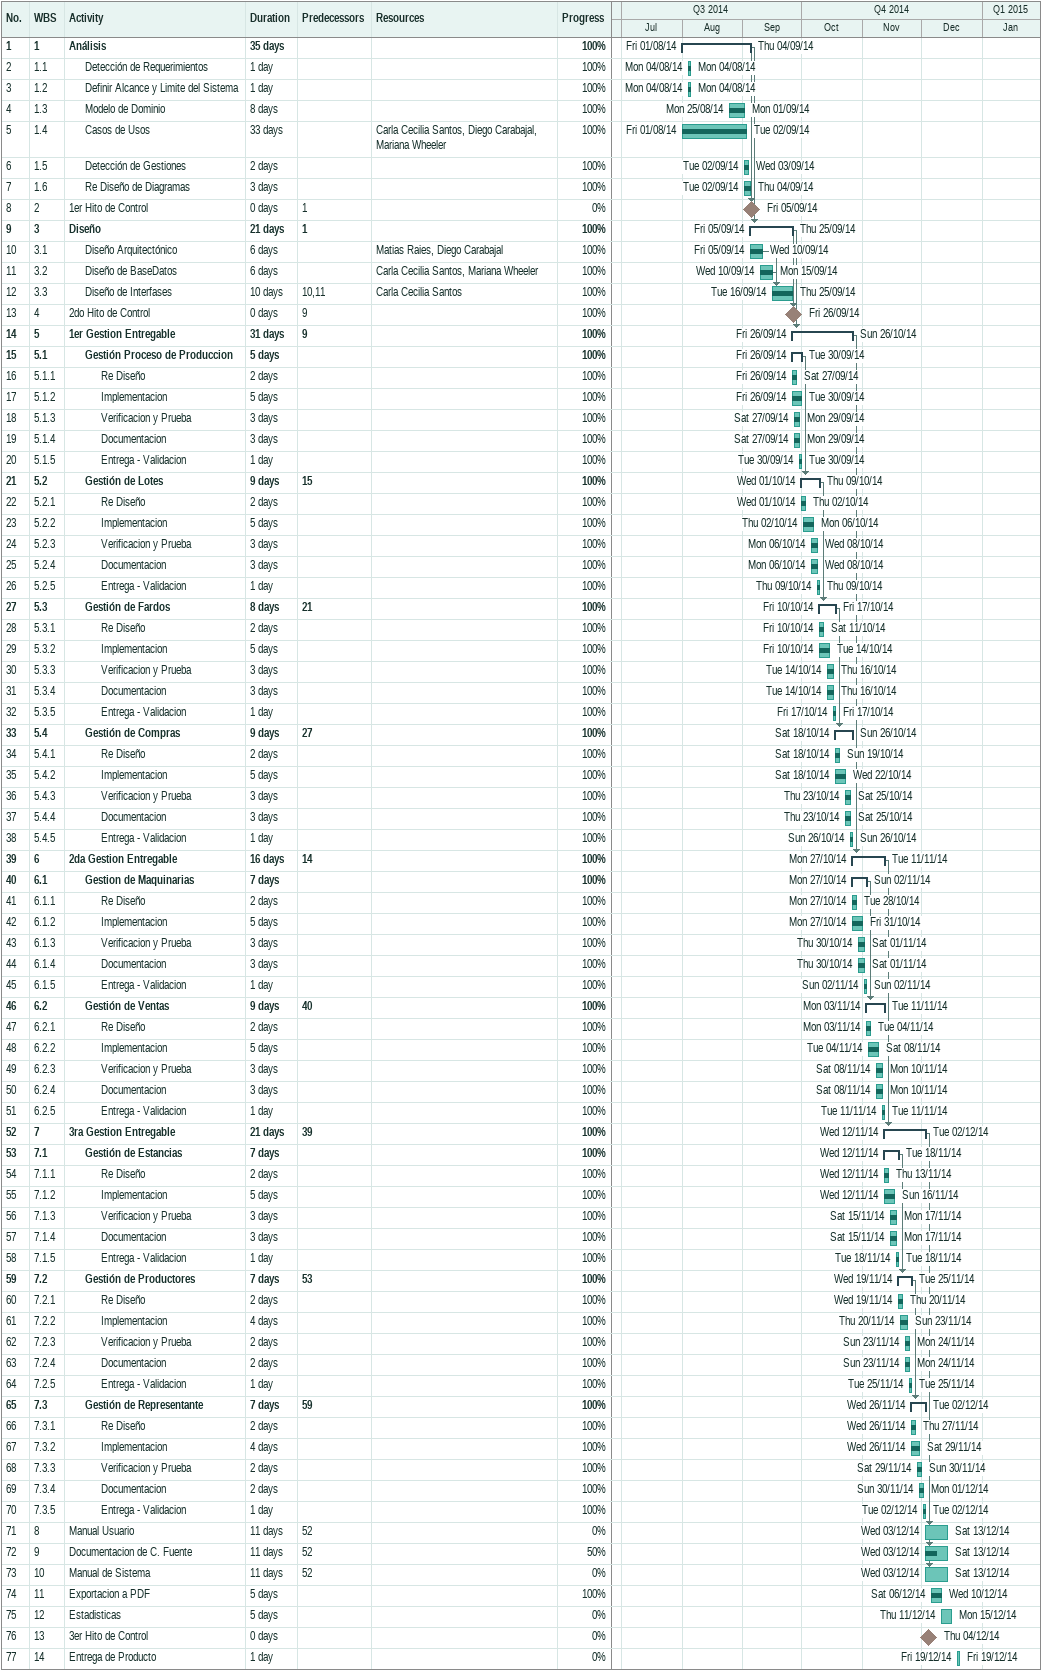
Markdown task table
| ID | WBS | Task | Duration | Start | Finish | Predecessors | Resources | % complete |
|---|---|---|---|---|---|---|---|---|
| 1 | 1 | **Análisis** | 35d | 2014-08-01 | 2014-09-04 |  |  | 100 |
| 2 | 1.1 | Detección de Requerimientos | 1d | 2014-08-04 | 2014-08-04 |  |  | 100 |
| 3 | 1.2 | Definir Alcance y Limite del Sistema | 1d | 2014-08-04 | 2014-08-04 |  |  | 100 |
| 4 | 1.3 | Modelo de Dominio | 8d | 2014-08-25 | 2014-09-01 |  |  | 100 |
| 5 | 1.4 | Casos de Usos | 33d | 2014-08-01 | 2014-09-02 |  | Carla Cecilia Santos, Diego Carabajal, Mariana Wheeler | 100 |
| 6 | 1.5 | Detección de Gestiones | 2d | 2014-09-02 | 2014-09-03 |  |  | 100 |
| 7 | 1.6 | Re Diseño de Diagramas | 3d | 2014-09-02 | 2014-09-04 |  |  | 100 |
| 8 | 2 | 1er Hito de Control | 0d | 2014-09-05 | 2014-09-05 | 1 |  | 0 |
| 9 | 3 | **Diseño** | 21d | 2014-09-05 | 2014-09-25 | 1 |  | 100 |
| 10 | 3.1 | Diseño Arquitectónico | 6d | 2014-09-05 | 2014-09-10 |  | Matias Raies, Diego Carabajal | 100 |
| 11 | 3.2 | Diseño de BaseDatos | 6d | 2014-09-10 | 2014-09-15 |  | Carla Cecilia Santos, Mariana Wheeler | 100 |
| 12 | 3.3 | Diseño de Interfases | 10d | 2014-09-16 | 2014-09-25 | 10, 11 | Carla Cecilia Santos | 100 |
| 13 | 4 | 2do Hito de Control | 0d | 2014-09-26 | 2014-09-26 | 9 |  | 100 |
| 14 | 5 | **1er Gestion Entregable** | 31d | 2014-09-26 | 2014-10-26 | 9 |  | 100 |
| 15 | 5.1 | **Gestión Proceso de Produccion** | 5d | 2014-09-26 | 2014-09-30 |  |  | 100 |
| 16 | 5.1.1 | Re Diseño | 2d | 2014-09-26 | 2014-09-27 |  |  | 100 |
| 17 | 5.1.2 | Implementacion | 5d | 2014-09-26 | 2014-09-30 |  |  | 100 |
| 18 | 5.1.3 | Verificacion y Prueba | 3d | 2014-09-27 | 2014-09-29 |  |  | 100 |
| 19 | 5.1.4 | Documentacion | 3d | 2014-09-27 | 2014-09-29 |  |  | 100 |
| 20 | 5.1.5 | Entrega - Validacion | 1d | 2014-09-30 | 2014-09-30 |  |  | 100 |
| 21 | 5.2 | **Gestión de Lotes** | 9d | 2014-10-01 | 2014-10-09 | 15 |  | 100 |
| 22 | 5.2.1 | Re Diseño | 2d | 2014-10-01 | 2014-10-02 |  |  | 100 |
| 23 | 5.2.2 | Implementacion | 5d | 2014-10-02 | 2014-10-06 |  |  | 100 |
| 24 | 5.2.3 | Verificacion y Prueba | 3d | 2014-10-06 | 2014-10-08 |  |  | 100 |
| 25 | 5.2.4 | Documentacion | 3d | 2014-10-06 | 2014-10-08 |  |  | 100 |
| 26 | 5.2.5 | Entrega - Validacion | 1d | 2014-10-09 | 2014-10-09 |  |  | 100 |
| 27 | 5.3 | **Gestión de Fardos** | 8d | 2014-10-10 | 2014-10-17 | 21 |  | 100 |
| 28 | 5.3.1 | Re Diseño | 2d | 2014-10-10 | 2014-10-11 |  |  | 100 |
| 29 | 5.3.2 | Implementacion | 5d | 2014-10-10 | 2014-10-14 |  |  | 100 |
| 30 | 5.3.3 | Verificacion y Prueba | 3d | 2014-10-14 | 2014-10-16 |  |  | 100 |
| 31 | 5.3.4 | Documentacion | 3d | 2014-10-14 | 2014-10-16 |  |  | 100 |
| 32 | 5.3.5 | Entrega - Validacion | 1d | 2014-10-17 | 2014-10-17 |  |  | 100 |
| 33 | 5.4 | **Gestión de Compras** | 9d | 2014-10-18 | 2014-10-26 | 27 |  | 100 |
| 34 | 5.4.1 | Re Diseño | 2d | 2014-10-18 | 2014-10-19 |  |  | 100 |
| 35 | 5.4.2 | Implementacion | 5d | 2014-10-18 | 2014-10-22 |  |  | 100 |
| 36 | 5.4.3 | Verificacion y Prueba | 3d | 2014-10-23 | 2014-10-25 |  |  | 100 |
| 37 | 5.4.4 | Documentacion | 3d | 2014-10-23 | 2014-10-25 |  |  | 100 |
| 38 | 5.4.5 | Entrega - Validacion | 1d | 2014-10-26 | 2014-10-26 |  |  | 100 |
| 39 | 6 | **2da Gestion Entregable** | 16d | 2014-10-27 | 2014-11-11 | 14 |  | 100 |
| 40 | 6.1 | **Gestion de Maquinarias** | 7d | 2014-10-27 | 2014-11-02 |  |  | 100 |
| 41 | 6.1.1 | Re Diseño | 2d | 2014-10-27 | 2014-10-28 |  |  | 100 |
| 42 | 6.1.2 | Implementacion | 5d | 2014-10-27 | 2014-10-31 |  |  | 100 |
| 43 | 6.1.3 | Verificacion y Prueba | 3d | 2014-10-30 | 2014-11-01 |  |  | 100 |
| 44 | 6.1.4 | Documentacion | 3d | 2014-10-30 | 2014-11-01 |  |  | 100 |
| 45 | 6.1.5 | Entrega - Validacion | 1d | 2014-11-02 | 2014-11-02 |  |  | 100 |
| 46 | 6.2 | **Gestión de Ventas** | 9d | 2014-11-03 | 2014-11-11 | 40 |  | 100 |
| 47 | 6.2.1 | Re Diseño | 2d | 2014-11-03 | 2014-11-04 |  |  | 100 |
| 48 | 6.2.2 | Implementacion | 5d | 2014-11-04 | 2014-11-08 |  |  | 100 |
| 49 | 6.2.3 | Verificacion y Prueba | 3d | 2014-11-08 | 2014-11-10 |  |  | 100 |
| 50 | 6.2.4 | Documentacion | 3d | 2014-11-08 | 2014-11-10 |  |  | 100 |
| 51 | 6.2.5 | Entrega - Validacion | 1d | 2014-11-11 | 2014-11-11 |  |  | 100 |
| 52 | 7 | **3ra Gestion Entregable** | 21d | 2014-11-12 | 2014-12-02 | 39 |  | 100 |
| 53 | 7.1 | **Gestión de Estancias** | 7d | 2014-11-12 | 2014-11-18 |  |  | 100 |
| 54 | 7.1.1 | Re Diseño | 2d | 2014-11-12 | 2014-11-13 |  |  | 100 |
| 55 | 7.1.2 | Implementacion | 5d | 2014-11-12 | 2014-11-16 |  |  | 100 |
| 56 | 7.1.3 | Verificacion y Prueba | 3d | 2014-11-15 | 2014-11-17 |  |  | 100 |
| 57 | 7.1.4 | Documentacion | 3d | 2014-11-15 | 2014-11-17 |  |  | 100 |
| 58 | 7.1.5 | Entrega - Validacion | 1d | 2014-11-18 | 2014-11-18 |  |  | 100 |
| 59 | 7.2 | **Gestión de Productores** | 7d | 2014-11-19 | 2014-11-25 | 53 |  | 100 |
| 60 | 7.2.1 | Re Diseño | 2d | 2014-11-19 | 2014-11-20 |  |  | 100 |
| 61 | 7.2.2 | Implementacion | 4d | 2014-11-20 | 2014-11-23 |  |  | 100 |
| 62 | 7.2.3 | Verificacion y Prueba | 2d | 2014-11-23 | 2014-11-24 |  |  | 100 |
| 63 | 7.2.4 | Documentacion | 2d | 2014-11-23 | 2014-11-24 |  |  | 100 |
| 64 | 7.2.5 | Entrega - Validacion | 1d | 2014-11-25 | 2014-11-25 |  |  | 100 |
| 65 | 7.3 | **Gestión de Representante** | 7d | 2014-11-26 | 2014-12-02 | 59 |  | 100 |
| 66 | 7.3.1 | Re Diseño | 2d | 2014-11-26 | 2014-11-27 |  |  | 100 |
| 67 | 7.3.2 | Implementacion | 4d | 2014-11-26 | 2014-11-29 |  |  | 100 |
| 68 | 7.3.3 | Verificacion y Prueba | 2d | 2014-11-29 | 2014-11-30 |  |  | 100 |
| 69 | 7.3.4 | Documentacion | 2d | 2014-11-30 | 2014-12-01 |  |  | 100 |
| 70 | 7.3.5 | Entrega - Validacion | 1d | 2014-12-02 | 2014-12-02 |  |  | 100 |
| 71 | 8 | Manual Usuario | 11d | 2014-12-03 | 2014-12-13 | 52 |  | 0 |
| 72 | 9 | Documentacion de C. Fuente | 11d | 2014-12-03 | 2014-12-13 | 52 |  | 50 |
| 73 | 10 | Manual de Sistema | 11d | 2014-12-03 | 2014-12-13 | 52 |  | 0 |
| 74 | 11 | Exportacion a PDF | 5d | 2014-12-06 | 2014-12-10 |  |  | 100 |
| 75 | 12 | Estadisticas | 5d | 2014-12-11 | 2014-12-15 |  |  | 0 |
| 76 | 13 | 3er Hito de Control | 0d | 2014-12-04 | 2014-12-04 |  |  | 0 |
| 77 | 14 | Entrega de Producto | 1d | 2014-12-19 | 2014-12-19 |  |  | 0 |
